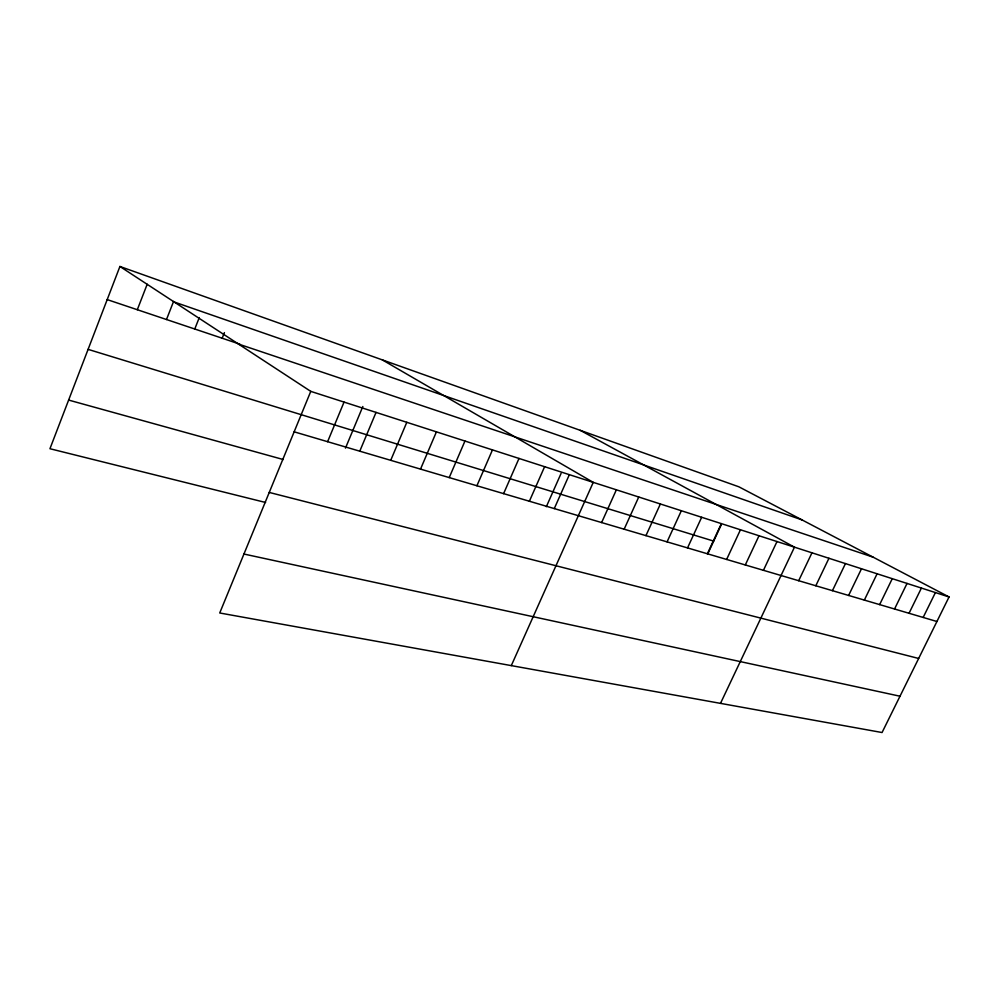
<?xml version="1.0" encoding="UTF-8"?>
<svg xmlns="http://www.w3.org/2000/svg" width="999" height="999" viewBox="0 0 999 999"><rect width="100%" height="100%" fill="white"/><g stroke="black" fill="none" stroke-linecap="round" stroke-linejoin="round"><path stroke-width="1.5" d="M119.917 266.471L310.764 391.371L219.73 612.986L882.055 732.529L949.05 596.965L738.885 486.813L119.917 266.471L49.95 448.726L265.597 502.485M137.313 309.715L147.19 284.24M166.496 319.518L173.576 301.423M194.755 329.021L199.288 317.57M222.165 338.224L224.413 332.605M327.61 441.695L344.043 402.098M345.467 448.126L362.837 406.506M359.777 451.186L376.036 412.4M390.721 460.314L406.805 422.302M420.517 469.118L436.426 431.843M449.225 477.584L464.96 441.034M476.91 485.751L492.47 449.9M503.608 493.631L519.005 458.441M529.383 501.236L544.617 466.695M546.341 506.693L561.101 473.389M554.283 508.591L569.355 474.662M511.301 665.621L593.256 482.367L382.305 359.877M601.623 522.564L616.371 489.81M624.15 529.208L638.736 497.015M645.941 535.639L660.376 503.983M667.07 541.87L681.343 510.739M687.524 547.914L701.66 517.282M707.367 553.771L721.353 523.626M707.879 553.646L721.253 524.812M726.623 559.452L740.459 529.77M745.304 564.959L759.003 535.751M763.436 570.317L776.997 541.545M720.491 703.371L794.467 547.177L580.182 430.307M798.676 580.719L811.962 552.809M815.808 585.764L828.945 558.279M832.442 590.671L845.454 563.586M848.613 595.454L861.5 568.756M864.347 600.087L877.097 573.788M879.644 604.607L892.269 578.671M894.542 609.003L907.042 583.428M909.04 613.286L921.415 588.061M923.163 617.444L935.414 592.569M243.943 554.033L899.999 696.216M269.243 492.432L918.655 658.466M68.631 400.075L283.254 459.528M294.143 431.818L936.912 621.503M88.087 349.363L713.698 541.108M310.764 391.371L949.05 596.965M107.193 299.6L239.897 344.18M238.436 344.031L873.126 557.167M174.201 301.998L801.972 519.88"/></g></svg>
